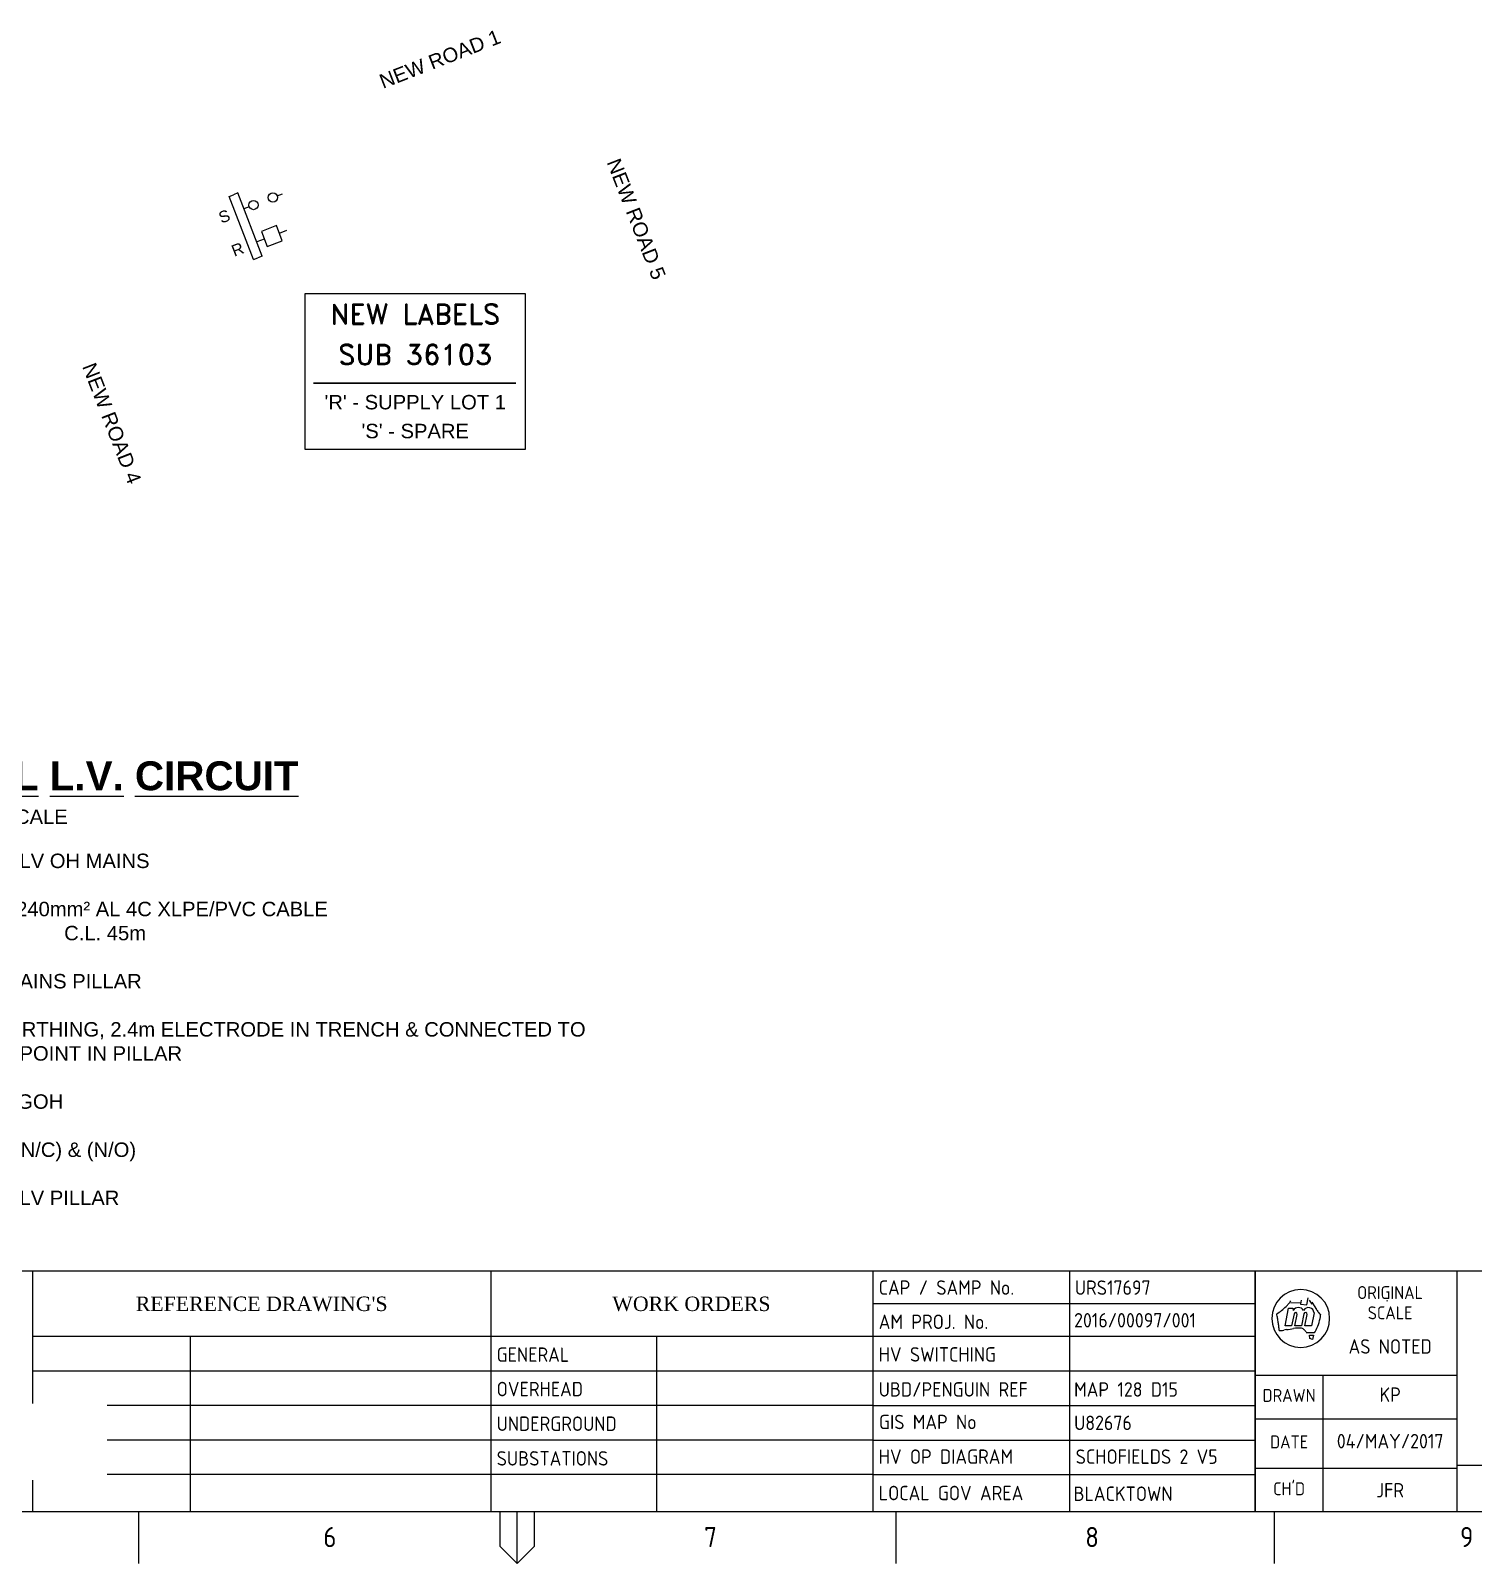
# Paper-space layout 'Sheet 2' of a CAD drawing. Header units: metres, sheet in millimetres. Extents: x -9 to 825, y -5 to 581.
# Drawn here: x 323.7 to 573.4, y -5.3 to 260 of the extents above; entities that cross this region are included whole.
import ezdxf
from ezdxf.enums import TextEntityAlignment as Align

# ---------------------------------------------------------------- set-up
doc = ezdxf.new("R2010")
doc.units = ezdxf.units.M
doc.layers.get('0').update_dxf_attribs({"color": 6})
for name, color, linetype in [('_User Miscellaneous1', 7, 'Continuous'), ('_User_LV_Exist', 7, 'Continuous'), ('Equip_LV_NEW', 2, 'Continuous'), ('Notes', 7, 'Continuous'), ('Sub_LV_NEW', 2, 'Continuous'), ('SupportsUG_SP_EXT', 7, 'Continuous')]:
    doc.layers.add(name, color=color, linetype=linetype)
doc.styles.add('ARIAL', font='arial.ttf', dxfattribs={"height": 2})
doc.styles.add('Elec', font='romand__.ttf')
doc.styles.add('iecARIAL', font='arial.ttf', dxfattribs={"height": 2})
doc.styles.add('iecISOCP', font='isocp.shx')
doc.styles.add('iecTimesNewRoman', font='times.ttf')
doc.styles.get("Standard").update_dxf_attribs({"font": 'arial.ttf'})

# ---------------------------------------------------------------- blocks, each defined once
blk = doc.blocks.new('A1_FRAME_TITLE')
at = {"layer": 'Notes', "color": 3, "linetype": 'Continuous'}
for p, q in [((332.78, 47.62), (332.78, 5.97)), ((412.12, 47.62), (412.12, 5.97)), ((478.24, 47.62), (478.24, 5.97)), ((544.37, 47.62), (544.37, 5.97)), ((544.37, 41.97), (544.37, 5.97))]:
    blk.add_line(p, q, dxfattribs=at)
at = {"layer": 'Notes', "color": 7}
for p, q in [((512.26, 47.62), (512.26, 5.97)), ((552.33, 42.52), (552.22, 41.82)), ((553.35, 41.71), (553.55, 42.96)), ((567.1, 42.48), (567.3, 42.44)), ((478.24, 41.97), (544.37, 41.97)), ((549.56, 38.09), (550.17, 41.17)), ((550.17, 41.17), (550.92, 41.17)), ((550.56, 42.05), (552.33, 42.16)), ((551.11, 40.17), (550.7, 38.09)), ((550.92, 41.17), (550.97, 40.77)), ((551.27, 38.09), (551.66, 40.06)), ((552.22, 41.82), (553.35, 41.71)), ((552.83, 40.17), (552.41, 38.09)), ((552.98, 38.09), (553.37, 40.06)), ((554.57, 40.35), (554.12, 38.09)), ((554.18, 42.18), (555.01, 40.9)), ((550.7, 38.09), (549.56, 38.09)), ((552.41, 38.09), (551.27, 38.09)), ((554.12, 38.09), (552.98, 38.09)), ((332.81, 36.33), (478.24, 36.33)), ((360.07, 36.33), (360.07, 5.97)), ((440.78, 36.33), (440.78, 5.97)), ((478.24, 36.33), (544.37, 36.33)), ((554.62, 36.89), (553.22, 36.97)), ((553.22, 36.97), (554.62, 36.89)), ((554.62, 36.89), (553.22, 36.97)), ((553.85, 35.89), (553.78, 36.47)), ((553.78, 36.47), (554.51, 36.47)), ((554.3, 35.74), (553.85, 35.89)), ((554.51, 36.47), (554.3, 35.74)), ((332.78, 30.28), (478.24, 30.28)), ((478.24, 30.33), (544.37, 30.33)), ((556.15, 5.97), (556.15, 29.54)), ((478.24, 24.33), (332.78, 24.33)), ((478.24, 24.33), (544.37, 24.33)), ((544.37, 21.97), (579.37, 21.97)), ((478.24, 18.33), (332.78, 18.33)), ((478.24, 18.33), (544.37, 18.33)), ((544.37, 13.47), (579.37, 13.47)), ((478.24, 12.33), (332.78, 12.33)), ((478.24, 12.33), (544.37, 12.33))]:
    blk.add_line(p, q, dxfattribs=at)
at = {"layer": 'Notes', "color": 3}
for p, q in [((544.37, 5.97), (544.37, 47.62)), ((579.37, 5.97), (579.37, 47.62)), ((579.37, 13.97), (614.37, 13.97))]:
    blk.add_line(p, q, dxfattribs=at)
at = {"layer": 'Notes', "color": 7, "linetype": 'Continuous'}
blk.add_line((544.37, 29.54), (579.37, 29.54), dxfattribs=at)
at = {"layer": 'Notes', "linetype": 'Continuous'}
for p, q in [((351.17, -3.03), (351.17, 5.97)), ((413.68, 5.97), (413.68, -0.03)), ((416.68, -3.03), (416.68, 5.97)), ((419.68, -0.03), (419.68, 5.97)), ((482.19, 5.97), (482.19, -3.03)), ((547.7, 5.97), (547.7, -3.03)), ((413.68, -0.03), (416.68, -3.03)), ((416.68, -3.03), (419.68, -0.03))]:
    blk.add_line(p, q, dxfattribs=at)
at = {"layer": 'Notes', "color": 3, "linetype": 'Continuous', "flags": 128}
for points in [[(123.8, 47.62), (824.37, 47.62)], [(123.8, 5.97), (824.37, 5.97)]]:
    blk.add_lwpolyline(points, dxfattribs=at)
at = {"layer": 'Notes', "color": 7}
for centre, radius, start, end in [((552.27, 39.37), 5, 0, 180), ((578.7, 57.06), 28.87, 210.1483, 211.8601), ((542.41, 49.09), 10.59, 302.5841, 308.1576), ((527.29, 35.61), 21.32, 10.3053, 12.3306), ((542.41, 49.09), 10.59, 308.157, 313.7305), ((545.21, 46.16), 6.54, 313.7309, 319.3045), ((545.21, 46.16), 6.54, 319.3047, 324.8782), ((551.87, 40.21), 1.06, 31.7884, 148.2116), ((551.39, 40.11), 0.28, 348.6911, 168.6911), ((553.61, 40.3), 0.961, 2.5982, 150.8098), ((553.1, 40.11), 0.28, 348.6911, 168.6911), ((477.01, -10.21), 93.25, 33.1096, 33.2341), ((558.55, 42.96), 4.09, 213.1151, 222.4146), ((555.89, 40.53), 0.484, 222.42, 236.4422), ((556.07, 40.81), 0.815, 236.4359, 244.7422), ((553.96, 40.06), 1.76, 347.8434, 354.1409), ((554.11, 40.04), 1.61, 354.1436, 1.0342), ((552.27, 39.37), 5, 180, 0), ((527.29, 35.61), 21.32, 8.2795, 10.3048), ((528.59, 35.8), 20.01, 6.2539, 8.2792), ((528.59, 35.8), 20.01, 4.2291, 6.2543), ((548.72, 39.42), 2.15, 265.1734, 270.0504), ((548.72, 39.51), 2.24, 270.0438, 274.7322), ((548.65, 40.42), 3.15, 274.7358, 283.0812), ((550.47, 32.55), 4.93, 97.7419, 103.0814), ((546.76, 59.88), 22.65, 277.7418, 280.8825), ((551.91, 33.09), 4.63, 85.4613, 100.8824), ((552.2, 36.78), 0.924, 46.5875, 85.4612), ((551.36, 35.89), 2.16, 30.1885, 46.5879), ((548.02, 40.74), 7.69, 331.5942, 341.8897), ((542.7, 42.48), 13.29, 341.8901, 347.8434), ((554.13, 37.45), 0.75, 311.6083, 321.0792), ((554.18, 37.41), 0.675, 321.0838, 331.5982)]:
    blk.add_arc(centre, radius, start, end, dxfattribs=at)
blk.add_attdef('DRAFT_NUM', (29.9, 23.29), '', height=2.5, rotation=90)
at = {"layer": 'Notes', "color": 7, "style": 'iecISOCP'}
for s, height, p in [('CAP / SAMP No.', 2.5, (479.24, 43.47)), ('AM PROJ. No.', 2.5, (479.24, 37.55)), ('GENERAL', 2.5, (413.12, 31.86)), ('HV SWITCHING', 2.5, (479.24, 31.9)), ('OVERHEAD', 2.5, (413.12, 25.9)), ('UBD/PENGUIN REF', 2.5, (479.24, 25.84)), ('UNDERGROUND', 2.5, (413.12, 19.9)), ('GIS MAP No', 2.5, (479.29, 20.2)), ('SUBSTATIONS', 2.5, (413.12, 13.9)), ('HV OP DIAGRAM', 2.5, (479.24, 14.2)), ('LOCAL GOV AREA', 2.5, (479.24, 7.9)), ('6', 3.5, (383.12, -0.22)), ('7', 3.5, (449.03, -0.22)), ('8', 3.5, (514.97, -0.22)), ('9', 3.5, (579.84, -0.22))]:
    blk.add_text(s, height=height, dxfattribs=at).set_placement(p)
at = {"layer": 'Notes', "style": 'iecTimesNewRoman'}
blk.add_text("REFERENCE DRAWING'S", height=2.5, dxfattribs=at).set_placement((372.45, 40.66), align=Align.CENTER)
blk.add_text('WORK ORDERS', height=2.5, dxfattribs=at).set_placement((433.13, 40.66))
at = {"layer": 'Notes', "color": 7, "style": 'iecISOCP'}
for s, p in [('ORIGINAL', (567.74, 42.73)), ('SCALE', (567.74, 39.23)), ('DRAWN', (550.26, 24.93)), ('DATE', (550.26, 16.88)), ("CH'D", (550.26, 8.77))]:
    blk.add_text(s, height=2.24, dxfattribs=at).set_placement(p, align=Align.CENTER)
at = {"layer": 'Notes', "color": 7, "style": 'iecISOCP', "flags": 8}
blk.add_attdef('VERSION_NO', text='', height=2.5, rotation=90, dxfattribs=at).set_placement((302.04, 43.81), align=Align.MIDDLE_CENTER)
at = {"layer": 'Notes', "color": 7, "style": 'iecISOCP'}
for tag, p in [('CAP_NO', (513.19, 43.46)), ('IE_NUM', (513.05, 37.81)), ('REF_No_1', (335.24, 32.31)), ('REF_1', (362.52, 32.31)), ('HV_SWITCH', (513.46, 32.16)), ('GEN_WO', (441.71, 31.76)), ('REF_No_2', (335.24, 26.31)), ('REF_2', (362.52, 26.31)), ('OH_WO', (441.71, 25.81)), ('UBD_REF', (513.05, 25.83)), ('REF_No_3', (335.24, 20.31)), ('REF_3', (362.52, 20.31)), ('UG_WO', (441.71, 20.05)), ('GIS_MAP_No', (513.05, 20.04)), ('REF_No_4', (335.24, 14.31)), ('REF_4', (362.52, 14.31)), ('SUB_WO', (441.71, 13.81)), ('HV_OP_DIAG', (513.33, 14.2)), ('LGA', (512.95, 7.78))]:
    blk.add_attdef(tag, p, '', height=2.5, dxfattribs=at)
at = {"layer": 'Notes', "style": 'iecISOCP'}
for tag, p in [('T1', (684.37, 39.47)), ('T2', (684.37, 34.35)), ('T3', (684.37, 28.92)), ('T4', (684.37, 23.66)), ('T5', (684.37, 18.23)), ('T6', (684.37, 12.97))]:
    blk.add_attdef(tag, text='', height=3.5, dxfattribs=at).set_placement(p, align=Align.CENTER)
at = {"layer": 'Notes', "color": 7, "style": 'iecISOCP'}
for tag, p in [('scale', (567.76, 33.27)), ('DRAWN', (567.76, 24.93)), ('DATE', (567.76, 16.88)), ('CHD', (567.76, 8.37)), ('DESIGN', (605.62, 9.15))]:
    blk.add_attdef(tag, text='', height=2.5, dxfattribs=at).set_placement(p, align=Align.CENTER)
at = {"layer": 'Notes', "color": 4, "style": 'iecISOCP'}
blk.add_attdef('NUM', text='', height=7, dxfattribs=at).set_placement((792.37, 20.12), align=Align.MIDDLE_CENTER)
at = {"layer": 'Notes', "color": 1, "style": 'iecISOCP'}
blk.add_attdef('REV', text='', height=5, dxfattribs=at).set_placement((820.05, 17.1), align=Align.CENTER)
at = {"layer": 'Notes', "color": 7, "style": 'iecISOCP'}
for tag, p in [('NS', (790.71, 8.12)), ('SHTS', (805.41, 8.12))]:
    blk.add_attdef(tag, text='', height=2.5, dxfattribs=at).set_placement(p, align=Align.MIDDLE)
at = {"layer": 'Notes', "style": 'iecISOCP'}
blk.add_attdef('ExportID', (9.08, 2.39), '', height=2.5, dxfattribs=at)
at = {"layer": 'Notes', "style": 'iecISOCP', "flags": 1}
for tag, p in [('ProjectType', (14.17, -26.8)), ('ProjectNumber', (23.56, -26.82)), ('DrawingNumber', (35.51, -26.8)), ('ProjectDescription', (47.56, -26.83)), ('ExportDate', (60.28, -26.79)), ('ExportUserName', (69.15, -26.8)), ('DesignerCompanyName', (81.48, -26.79)), ('ExportAreaOfInterest', (97.1, -26.81)), ('GIS_SUCCESS', (112, -26.78)), ('CAD_SUCCESS', (121.79, -26.78)), ('DEPOTCODE', (132.11, -26.88)), ('ExportCategories', (140.08, -26.8)), ('Comments', (154.38, -26.88))]:
    blk.add_attdef(tag, p, '', height=1, dxfattribs=at)
blk = doc.blocks.new('CIRCUIT_BREAKER_NEW')
for points in [[(1.4, 0), (0, 0)], [(4.2, 0), (5.6, 0)]]:
    blk.add_lwpolyline(points)
blk.add_lwpolyline([(4.2, -1.4), (4.2, 1.4), (1.4, 1.4), (1.4, -1.4)], close=True)
at = {"flags": 1}
for tag, p in [('ORIENTATION', (-4.19, 2.93)), ('USAGE', (-4.19, 3.31)), ('ASSET_NUM', (-4.19, 2.2)), ('LOCATION', (-4.19, 1.83)), ('NOTES', (-4.19, 1.39)), ('Z', (0, 0))]:
    blk.add_attdef(tag, p, '', height=0.2, dxfattribs=at)
blk.add_attdef('STATE', (-4.2, 1), '', height=0.2)
blk = doc.blocks.new('*U160')
at = {"layer": 'Sub_LV_NEW'}
for p, q in [((-1.6, 0), (-1.6, 11.72)), ((-1.6, 11.72), (-0.8, 11.72)), ((0, 11.72), (-0.8, 11.72)), ((0, 0), (0, 11.72)), ((-1.6, 0), (-0.8, 0)), ((0, 0), (-0.8, 0))]:
    blk.add_line(p, q, dxfattribs=at)
blk = doc.blocks.new('LV_UG_DFUSE_OPEN_NEW')
for points in [[(1, 0), (0, 0)], [(6.2, 0.01), (7.2, 0.01)]]:
    blk.add_lwpolyline(points)
for centre in [(1.8, 0), (5.4, 0.01)]:
    blk.add_circle(centre, 0.8)
at = {"flags": 1}
blk.add_attdef('Z', (0, 0), '', height=0.2, rotation=90, dxfattribs=at)
at = {"flags": 9}
for tag, p in [('ACTUAL_STATUS', (0, 0)), ('CONSTRUCTED_VOLTAGE', (0, -0.2)), ('OPERATING_VOLTAGE', (0, -0.6)), ('ORIENTATION', (0, -0.8)), ('STATE', (0, -1)), ('SWITCH_TYPE', (0, -1.2)), ('NO_PHASES', (0, -0.4)), ('USAGE', (0, -1.4)), ('NOTES', (0, -1.6))]:
    blk.add_attdef(tag, text='', height=0.2, dxfattribs=at).set_placement(p, align=Align.MIDDLE_LEFT)

psp = doc.layouts.new('Sheet 2')

# ---------------------------------------------------------------- linework, layer by layer
at = {"layer": 'Notes', "color": 0, "lineweight": 30}
psp.add_line((372.66, 198.95), (407.68, 198.95), dxfattribs=at)
at = {"layer": 'Notes', "color": 0}
psp.add_lwpolyline([(371.2, 187.55), (409.35, 187.55), (409.35, 214.43), (371.2, 214.43)], close=True, dxfattribs=at)

# ---------------------------------------------------------------- block references
at = {"layer": '_User_LV_Exist', "rotation": 21.28887947904247}
for name, p in [('*U160', (363.81, 220.98)), ('CIRCUIT_BREAKER_NEW', (362.86, 223.42))]:
    psp.add_blockref(name, p, dxfattribs=at)
at = {"layer": 'Equip_LV_NEW', "linetype": 'Continuous', "lineweight": 0, "rotation": 21.18460688537467}
psp.add_blockref('LV_UG_DFUSE_OPEN_NEW', (360.62, 229.16), dxfattribs=at)
at = {"layer": 'SupportsUG_SP_EXT'}
ref = psp.add_blockref('A1_FRAME_TITLE', (-8.74, -2.32), dxfattribs=at)
ref.add_attrib('DRAWN', 'KP', dxfattribs={"layer": 'Notes', "color": 7, "height": 2.5, "style": 'iecISOCP'}).set_placement((559.01, 22.61), align=Align.CENTER)
ref.add_attrib('DATE', '04/MAY/2017', dxfattribs={"layer": 'Notes', "color": 7, "height": 2.5, "style": 'iecISOCP'}).set_placement((559.01, 14.56), align=Align.CENTER)
ref.add_attrib('CHD', 'JFR', dxfattribs={"layer": 'Notes', "color": 7, "height": 2.5, "style": 'iecISOCP'}).set_placement((559.01, 6.06), align=Align.CENTER)
ref.add_attrib('scale', 'AS NOTED', dxfattribs={"layer": 'Notes', "color": 7, "height": 2.5, "style": 'iecISOCP'}).set_placement((559.01, 30.95), align=Align.CENTER)
ref.add_attrib('CAP_NO', 'URS17697', (504.44, 41.14), dxfattribs={"layer": 'Notes', "color": 7, "height": 2.5, "style": 'iecISOCP'})
ref.add_attrib('IE_NUM', '2016/00097/001', (504.31, 35.49), dxfattribs={"layer": 'Notes', "color": 7, "height": 2.5, "style": 'iecISOCP'})
ref.add_attrib('UBD_REF', 'MAP 128 D15', (504.31, 23.51), dxfattribs={"layer": 'Notes', "color": 7, "height": 2.5, "style": 'iecISOCP'})
ref.add_attrib('GIS_MAP_No', 'U82676', (504.31, 17.73), dxfattribs={"layer": 'Notes', "color": 7, "height": 2.5, "style": 'iecISOCP'})
ref.add_attrib('HV_OP_DIAG', 'SCHOFIELDS 2 V5', (504.58, 11.88), dxfattribs={"layer": 'Notes', "color": 7, "height": 2.5, "style": 'iecISOCP'})
ref.add_attrib('LGA', 'BLACKTOWN', (504.2, 5.46), dxfattribs={"layer": 'Notes', "color": 7, "height": 2.5, "style": 'iecISOCP'})

# ---------------------------------------------------------------- texts
at = {"layer": '_User Miscellaneous1', "lineweight": 25, "insert": (304.53, 133.5), "char_height": 2.08325, "width": 118.6225, "attachment_point": 1, "style": 'iecARIAL'}
psp.add_mtext('{\\fArial|b1|i0|c238|p34;\\H2.4001x;\\LF\\fArial|b1|i0|c0|p34;INAL\\fArial|b1|i0|c238|p34; \\fArial|b1|i0|c0|p34;L\\fArial|b1|i0|c238|p34;.V.\\fArial|b1|i0|c0|p34; \\fArial|b1|i0|c238|p34;C\\fArial|b1|i0|c0|p34;IRCUIT\\fArial|b1|i0|c238|p34;\\P\\fArial|b0|i0|c0|p34;\\H0.49998x;\\lNOT TO SCALE\\fArial|b0|i0|c238|p34;\\P\\H0.8333x;\\L\\C2;\\P\\fArial|b0|i0|c0|p34;\\H1.2x;\\l\\C256;EXISTING LV OH MAINS\\P\\H0.99996x;\\P\\H0.99996x;LAY NEW \\fArial|b0|i0|c238|p34;240mm² AL \\fArial|b0|i0|c0|p34;4\\fArial|b0|i0|c238|p34;C XLPE\\fArial|b0|i0|c0|p34;/PVC\\fArial|b0|i0|c238|p34; C\\fArial|b0|i0|c0|p34;ABLE \\PR.L. 37m^I^IC.L. 45m\\P\\P\\H1.0001x;NEW LV MAINS PILLAR\\P\\P\\H0.99995x;PILLAR EARTHING, 2.4m ELECTRODE IN TRENCH & CONNECTED TO NEUTRAL POINT IN PILLAR\\P\\H0.99999x;\\C0;\\P\\H1.0001x;NEW LV UGOH\\P\\PLV LINKS (N/C) & (N/O)\\P\\PEXISTING LV PILLAR}', dxfattribs=at)
at = {"layer": '_User_LV_Exist', "char_height": 2, "width": 1.1319, "attachment_point": 4, "rotation": 21.2889, "style": 'iecARIAL'}
for s, insert in [('S', (356.38, 227.5)), ('R', (358.61, 221.77)), ('R', (358.61, 221.77))]:
    psp.add_mtext(s, dxfattribs=dict(at, insert=insert))
at = {"layer": 'Notes', "linetype": 'Continuous', "lineweight": 0, "char_height": 2.5, "attachment_point": 1}
for s, insert, rotation in [('NEW ROAD 1', (383.8, 252.25), 21.2889), ('NEW ROAD 5', (425.71, 238.15), 291.2889), ('NEW ROAD 4', (334.93, 202.78), 291.2889)]:
    psp.add_mtext_dynamic_manual_height_columns(s, width=26.9795, gutter_width=4, heights=[0], dxfattribs=dict(at, insert=insert, rotation=rotation))
at = {"layer": 'Notes', "color": 0, "insert": (390.28, 207.43), "char_height": 3.5, "width": 38.1348, "attachment_point": 5, "line_spacing_factor": 1.2, "style": 'Elec'}
psp.add_mtext('NEW LABELS\\PSUB 36103', dxfattribs=at)
at = {"layer": 'Notes', "color": 0, "insert": (390.28, 193.17), "char_height": 2.5, "width": 31.2835, "attachment_point": 5, "line_spacing_factor": 1.2}
psp.add_mtext("'R' - SUPPLY LOT 1\\P'S' - SPARE", dxfattribs=at)

# ---------------------------------------------------------------- next in the draw order: texts
at = {"layer": 'Notes', "ltscale": 0.2, "insert": (257.07, 21.31), "char_height": 2, "width": 78.8898, "attachment_point": 1, "style": 'ARIAL', "bg_fill": 2}
psp.add_mtext('\\pt3.75;{\\fCalibri|b0|i0|c0|p34;\\H0.9375x;\\P\\pt6,11.875;P:^I+612 8861 1888\\PE:^Ijdg@jdg.com.au\\PW:^Iwww.jdg.com.au}', dxfattribs=at)

doc.saveas('drawing.dxf')
